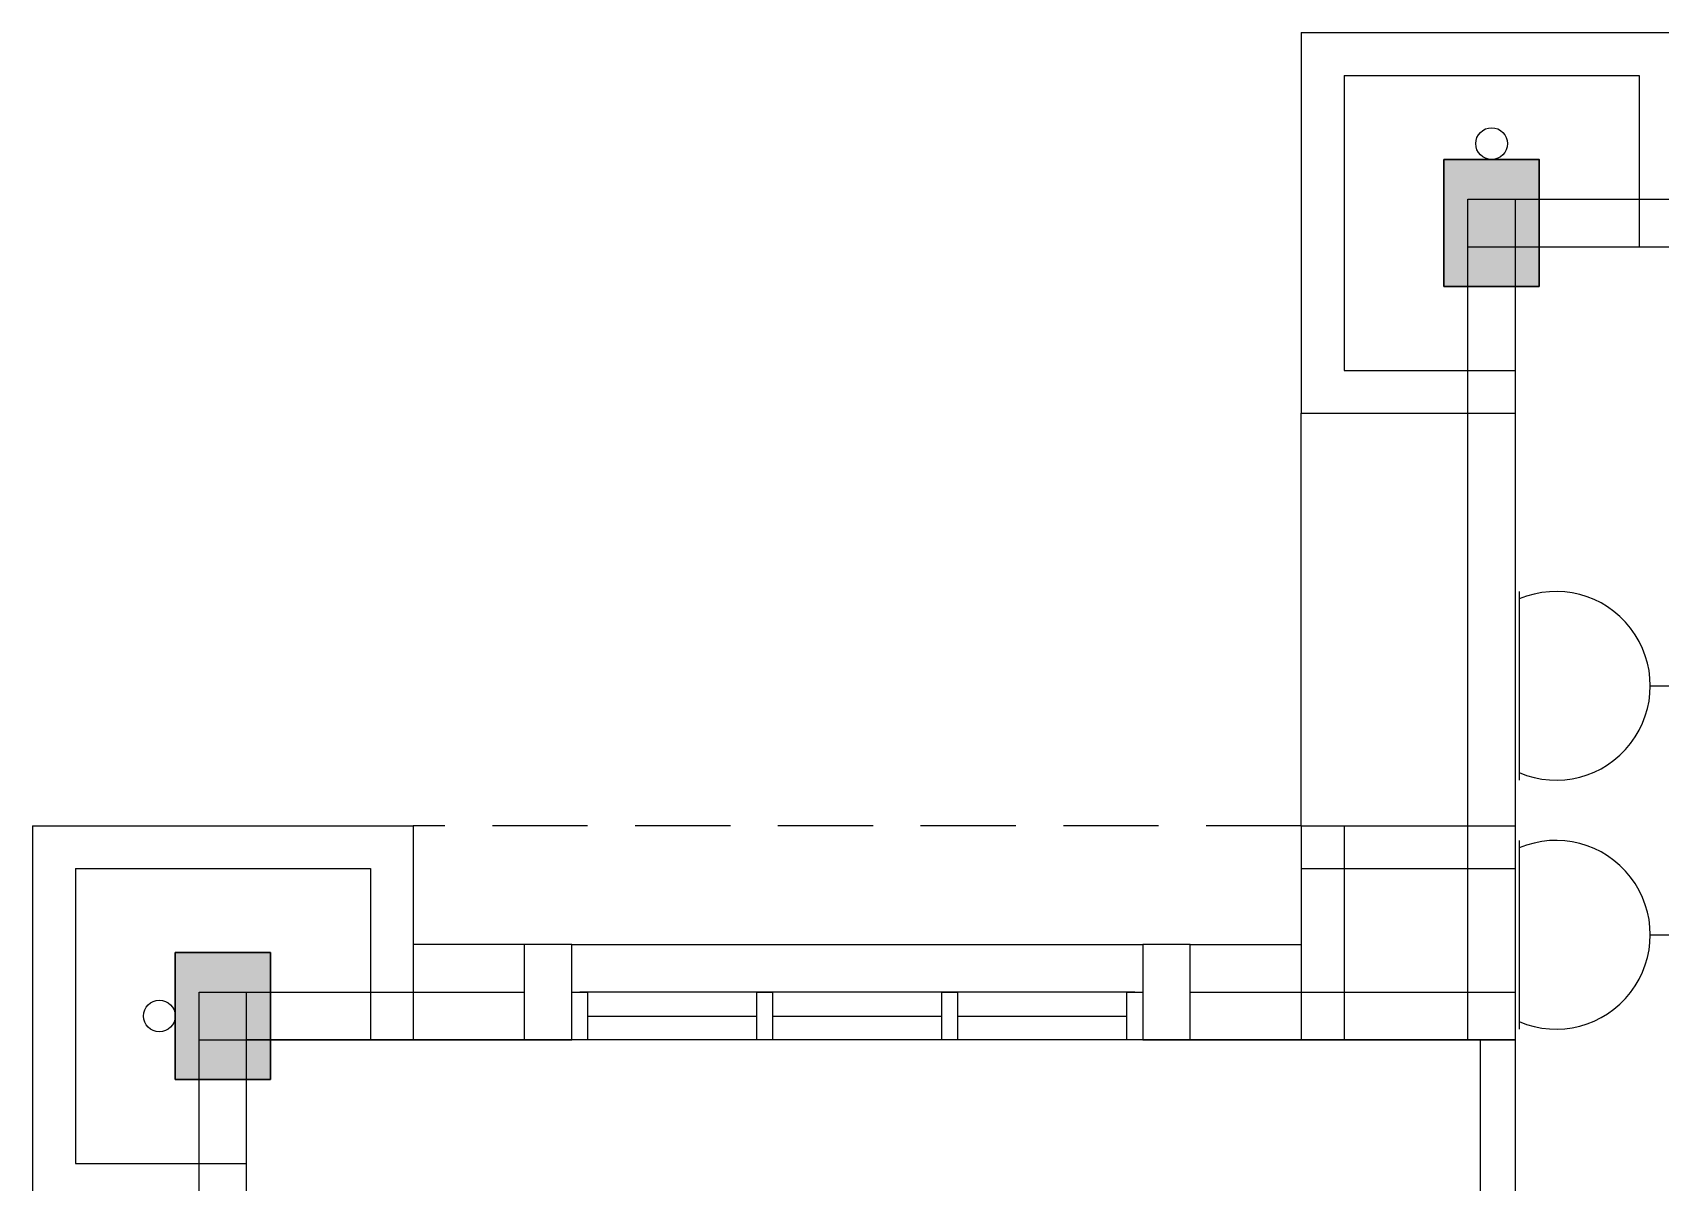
# Model space of a CAD drawing. Header units: inches. Extents: x 16928 to 514628, y -1471 to 241387.
# Drawn here: x 168855 to 173987, y 51491 to 55115 of the extents above; entities that cross this region are included whole.
import ezdxf

# ---------------------------------------------------------------- set-up
doc = ezdxf.new("R2010")
doc.units = ezdxf.units.IN
doc.header["$MEASUREMENT"] = 0
doc.linetypes.add('HIDDEN', pattern=[0.375, 0.25, -0.125])
doc.layers.add('COLUMN', color=8, linetype='Continuous', lineweight=30)
for name, color, linetype in [('DOWNPIPE', 8, 'Continuous'), ('ELECT', 6, 'Continuous'), ('LW', 2, 'Continuous'), ('partition', 8, 'Continuous'), ('TB', 8, 'Continuous'), ('WALL', 1, 'Continuous'), ('WIN', 9, 'Continuous')]:
    doc.layers.add(name, color=color, linetype=linetype)

# ---------------------------------------------------------------- blocks, each defined once
blk = doc.blocks.new('13A SSO 300mm')
at = {"layer": 'ELECT', "color": 6}
for p, q in [((0, 413.8), (0, 904.4)), ((-184, 659.1), (184, 659.1)), ((-297.4, 0), (297.4, 0))]:
    blk.add_line(p, q, dxfattribs=at)
blk.add_arc((0, 116.3), 297.4, 336.9763, 203.0237, dxfattribs=at)

msp = doc.modelspace()

# ---------------------------------------------------------------- linework, layer by layer
at = {"layer": 'COLUMN'}
for points in [[(173305, 54715.4), (173605, 54715.4), (173605, 54315.4), (173305, 54315.4)], [(169305, 52215.4), (169605, 52215.4), (169605, 51815.4), (169305, 51815.4)]]:
    msp.add_lwpolyline(points, close=True, dxfattribs=at)
for points in [[(173305, 54715.4), (173605, 54715.4), (173305, 54315.4), (173605, 54315.4)], [(169305, 52215.4), (169605, 52215.4), (169305, 51815.4), (169605, 51815.4)]]:
    msp.add_solid(points, dxfattribs=at)
at = {"layer": 'DOWNPIPE'}
for centre in [(173455, 54765.4), (169255, 52015.4)]:
    msp.add_circle(centre, 50, dxfattribs=at)
at = {"layer": 'LW', "linetype": 'HIDDEN', "ltscale": 1200}
msp.add_line((172855, 52615.4), (170055, 52615.4), dxfattribs=at)
at = {"layer": 'LW'}
for p, q in [((170405, 52240.4), (170055, 52240.4)), ((170555, 52240.4), (172355, 52240.4)), ((172505, 52240.4), (172855, 52240.4))]:
    msp.add_line(p, q, dxfattribs=at)
at = {"layer": 'partition'}
for p, q in [((173420, 49460.4), (173420, 51940.4)), ((173530, 49460.4), (173530, 51940.4))]:
    msp.add_line(p, q, dxfattribs=at)
at = {"layer": 'WALL'}
for p, q in [((172855, 55115.4), (174055, 55115.4)), ((172855, 55115.4), (172855, 53915.4)), ((172990, 54980.4), (172990, 54050.4)), ((172990, 54980.4), (173920, 54980.4)), ((173920, 54980.4), (173920, 54440.4)), ((173380, 51940.4), (173380, 54590.4)), ((173380, 54590.4), (174905, 54590.4)), ((173530, 51940.4), (173530, 54590.4)), ((173380, 54440.4), (175055, 54440.4)), ((172990, 54050.4), (173530, 54050.4)), ((172855, 53915.4), (173530, 53915.4)), ((168855, 52615.4), (168855, 51415.4)), ((168855, 52615.4), (170055, 52615.4)), ((170055, 52615.4), (170055, 51940.4)), ((172855, 52615.4), (173530, 52615.4)), ((172855, 52615.4), (172855, 51940.4)), ((172990, 52615.4), (172990, 51940.4)), ((168990, 52480.4), (169920, 52480.4)), ((168990, 52480.4), (168990, 51550.4)), ((169920, 52480.4), (169920, 51940.4)), ((172855, 52480.4), (173530, 52480.4)), ((169380, 50665.4), (169380, 52090.4)), ((169380, 52090.4), (170405, 52090.4)), ((169530, 50515.4), (169530, 52090.4)), ((172505, 52090.4), (173530, 52090.4)), ((169380, 51940.4), (170555, 51940.4)), ((170555, 51940.4), (169530, 51940.4)), ((172355, 51940.4), (173530, 51940.4)), ((173530, 51940.4), (172355, 51940.4)), ((168990, 51550.4), (169530, 51550.4))]:
    msp.add_line(p, q, dxfattribs=at)
for points in [[(170405, 51940.4), (170555, 51940.4), (170555, 52240.4), (170405, 52240.4)], [(172355, 51940.4), (172505, 51940.4), (172505, 52240.4), (172355, 52240.4)]]:
    msp.add_lwpolyline(points, close=True, dxfattribs=at)
at = {"layer": 'WIN'}
for p, q in [((172855, 52615.4), (172855, 53915.4)), ((172330, 52090.4), (170580, 52090.4)), ((170605, 52015.4), (171138.3, 52015.4)), ((171188.3, 52015.4), (171721.6, 52015.4)), ((171771.6, 52015.4), (172305, 52015.4)), ((172355, 51940.4), (170555, 51940.4))]:
    msp.add_line(p, q, dxfattribs=at)
for points in [[(170555, 52090.4), (170605, 52090.4), (170605, 51940.4), (170555, 51940.4)], [(171138.3, 52090.4), (171188.3, 52090.4), (171188.3, 51940.4), (171138.3, 51940.4)], [(171721.6, 52090.4), (171771.6, 52090.4), (171771.6, 51940.4), (171721.6, 51940.4)], [(172305, 52090.4), (172355, 52090.4), (172355, 51940.4), (172305, 51940.4)]]:
    msp.add_lwpolyline(points, close=True, dxfattribs=at)

# ---------------------------------------------------------------- block references
at = {"layer": 'TB', "color": 6, "linetype": 'Continuous', "rotation": 270}
for p in [(173541.6, 53056.3), (173541.6, 52271.5)]:
    msp.add_blockref('13A SSO 300mm', p, dxfattribs=at)

doc.saveas('drawing.dxf')
